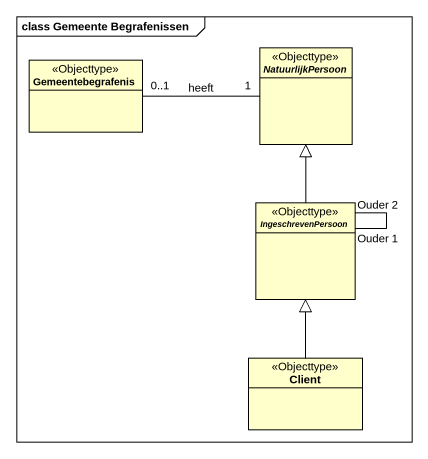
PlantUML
@startuml
mainframe class Gemeente Begrafenissen
hide circle
hide empty members
class Gemeentebegrafenis <<Objecttype>>
abstract class NatuurlijkPersoon <<Objecttype>>
abstract class IngeschrevenPersoon <<Objecttype>>
class Client <<Objecttype>>
Gemeentebegrafenis "0..1" -right- "1" NatuurlijkPersoon : heeft
IngeschrevenPersoon -up-|> NatuurlijkPersoon
IngeschrevenPersoon -- IngeschrevenPersoon : Ouder 1
IngeschrevenPersoon -- IngeschrevenPersoon : Ouder 2
Client -up-|> IngeschrevenPersoon
@enduml
